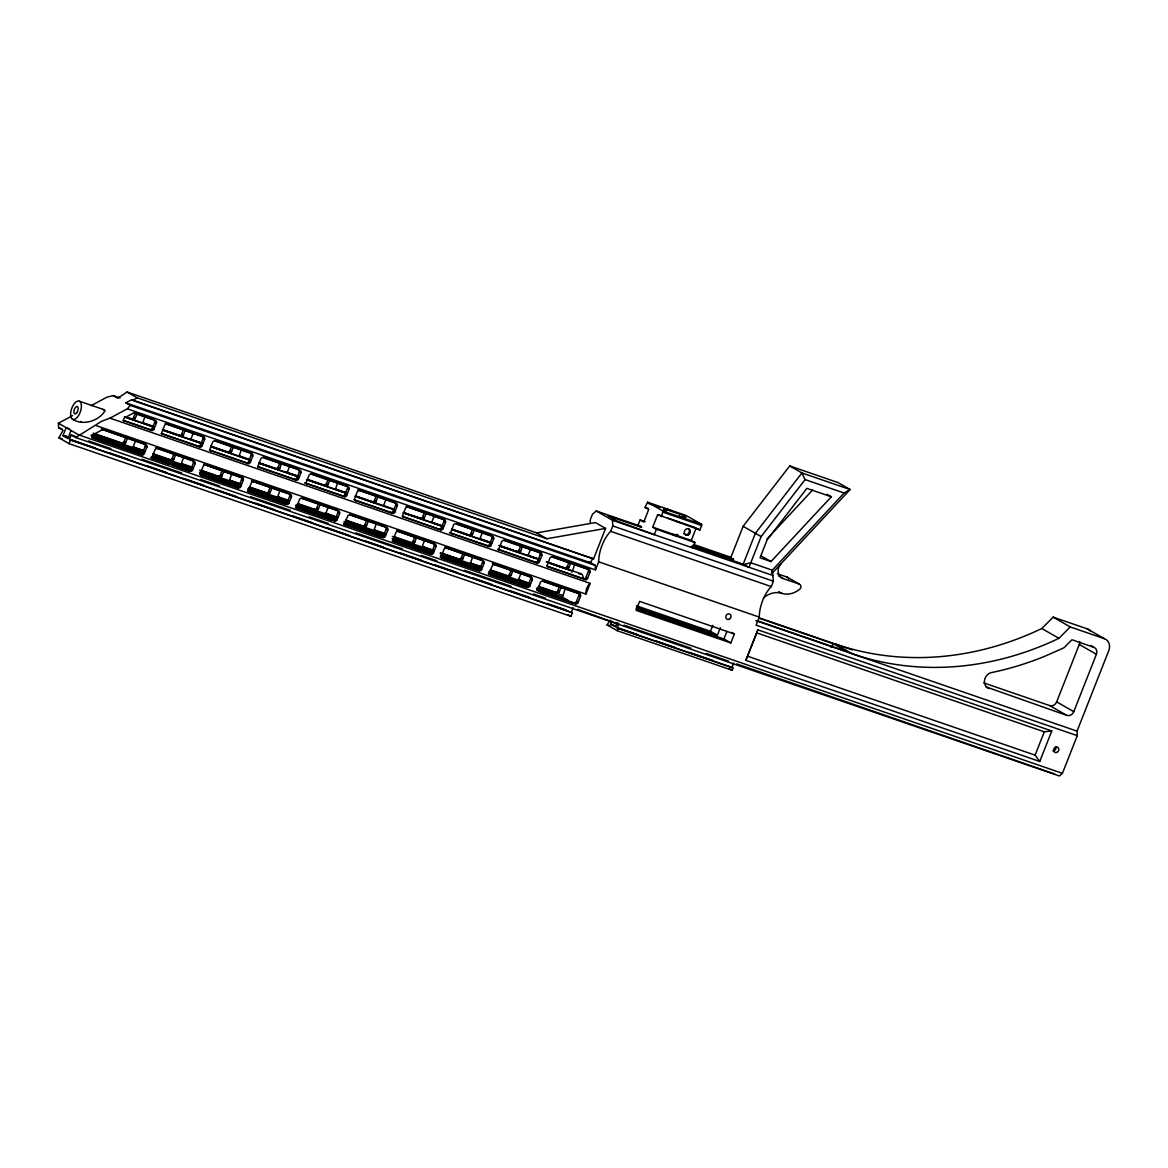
<?xml version="1.0" encoding="UTF-8"?>
<svg xmlns="http://www.w3.org/2000/svg" width="1168" height="1168" viewBox="0 0 1168 1168"><rect width="100%" height="100%" fill="white"/><g stroke="black" fill="none" stroke-linecap="round" stroke-linejoin="round"><path stroke-width="1.5" d="M572.043 572.218L574.992 563.618M771.493 572.977L772.296 570.174L844.128 493.027L850.1 489.523L837.879 482.515L789.699 465.944L743.125 526.315L730.759 557.705L733.606 559.341L692.843 545.31M745.856 660.343L757.871 629.844L1051.769 730.964L1039.754 761.463L745.856 660.343L757.871 629.844M76.416 436.774L71.233 434.992L69.467 439.475L572.364 612.733L570.948 616.324L69.073 443.65L58.896 437.81L63.101 430.32L58.619 427.751L58.4 423.225L72.591 415.604M71.029 430.466L67.846 438.54L62.955 435.737L66.138 427.663L69.16 428.7M69.073 443.65L70.489 440.059L69.467 439.475M93.221 433.167L121.735 442.979A1.927 1.694 -60.2 0 0 124.056 441.738L125.91 437.036M126.232 417.02L131.283 418.757A1.927 1.694 -60.2 0 0 133.59 417.516L135.444 412.815M94.856 434.102L123.37 443.913A1.927 1.694 -60.2 0 0 125.677 442.672L127.531 437.971M126.173 417.385L132.904 419.692A1.927 1.694 -60.2 0 0 135.225 418.451L137.079 413.749M135.561 440.73L133.707 445.431A1.927 1.694 -60.2 0 0 134.612 447.782L144.686 451.257M145.109 416.509L143.255 421.225A1.927 1.694 -60.2 0 0 144.146 423.561L154.22 427.035M102.974 429.999A1.927 1.694 -60.2 0 0 101.631 430.131L93.528 434.467A1.927 1.694 -60.2 0 0 93.469 437.927L91.834 436.993L140.467 453.724A1.927 1.694 -60.2 0 0 142.788 452.483L145.255 446.205A1.927 1.694 -60.2 0 0 144.365 443.855L101.339 429.065L145.985 444.789A1.927 1.694 -60.2 0 1 146.891 447.14L144.409 453.418A1.927 1.694 -60.2 0 1 142.102 454.659L92.199 437.46M123.487 420.655L151.636 430.437A1.927 1.694 -60.2 0 0 153.957 429.196L156.424 422.918A1.927 1.694 -60.2 0 0 155.534 420.568L134.189 413.238A1.927 1.694 -60.2 0 0 132.845 413.37L124.757 417.706A1.927 1.694 -60.2 0 0 124.684 421.166L123.049 420.232L150.015 429.503A1.927 1.694 -60.2 0 0 152.322 428.262L154.804 421.984A1.927 1.694 -60.2 0 0 154.293 419.838M153.125 453.783L169.915 459.564A1.927 1.694 -60.2 0 0 172.236 458.323L174.09 453.607M162.673 429.561L179.463 435.343A1.927 1.694 -60.2 0 0 181.77 434.102L183.624 429.386M153.081 454.133L171.55 460.499A1.927 1.694 -60.2 0 0 173.857 459.258L175.711 454.542M162.615 429.926L181.084 436.277A1.927 1.694 -60.2 0 0 183.405 435.036L185.259 430.32M183.741 457.301L181.887 462.017A1.927 1.694 -60.2 0 0 182.792 464.368L192.866 467.828M193.289 433.08L191.435 437.796A1.927 1.694 -60.2 0 0 192.326 440.146L200.721 443.037M151.329 457.389A1.927 1.694 -60.2 0 0 151.709 457.593L188.647 470.295A1.927 1.694 -60.2 0 0 190.968 469.054L193.435 462.776A1.927 1.694 -60.2 0 0 192.545 460.44L155.607 447.724L194.165 461.375A1.927 1.694 -60.2 0 1 195.071 463.711L192.589 469.989A1.927 1.694 -60.2 0 1 190.282 471.23L150.745 457.608M161.257 433.372L198.195 446.088A1.927 1.694 -60.2 0 0 200.502 444.847L202.984 438.569A1.927 1.694 -60.2 0 0 202.079 436.219L165.141 423.502L203.714 437.153A1.927 1.694 -60.2 0 1 204.604 439.504L202.137 445.782A1.927 1.694 -60.2 0 1 199.816 447.023L161.432 433.708M201.305 470.354L218.095 476.135A1.927 1.694 -60.2 0 0 220.416 474.894L222.27 470.178M210.853 446.147L227.643 451.914A1.927 1.694 -60.2 0 0 229.95 450.673L231.804 445.972M199.582 470.135L219.73 477.07A1.927 1.694 -60.2 0 0 222.037 475.829L223.891 471.113M210.795 446.497L229.264 452.848A1.927 1.694 -60.2 0 0 231.585 451.607L233.439 446.906M231.921 473.887L230.067 478.588A1.927 1.694 -60.2 0 0 230.972 480.939L241.046 484.399M241.469 449.665L239.615 454.367A1.927 1.694 -60.2 0 0 240.506 456.717L250.58 460.192M199.889 474.164L236.827 486.881A1.927 1.694 -60.2 0 0 239.148 485.64L241.615 479.362A1.927 1.694 -60.2 0 0 241.104 477.216M251.894 453.724L214.956 441.022A1.927 1.694 -60.2 0 0 212.634 442.263L210.167 448.541A1.927 1.694 -60.2 0 0 211.058 450.892L209.437 449.957L246.375 462.659A1.927 1.694 -60.2 0 0 248.682 461.418L251.164 455.14A1.927 1.694 -60.2 0 0 250.259 452.79L251.894 453.724A1.927 1.694 -60.2 0 1 252.784 456.075L250.317 462.353A1.927 1.694 -60.2 0 1 247.996 463.594L209.729 450.322M242.345 477.946L203.787 464.309L242.345 477.946A1.927 1.694 -60.2 0 1 243.251 480.296L240.769 486.574A1.927 1.694 -60.2 0 1 238.462 487.815L200.692 474.792M249.485 486.939L266.275 492.706A1.927 1.694 -60.2 0 0 268.596 491.465L270.45 486.764M259.033 462.718L275.823 468.499A1.927 1.694 -60.2 0 0 278.13 467.258L279.984 462.543M249.441 487.29L267.91 493.641A1.927 1.694 -60.2 0 0 270.217 492.4L272.071 487.698M298.614 476.632L258.96 462.995L277.444 469.434A1.927 1.694 -60.2 0 0 279.765 468.193L281.619 463.477M280.101 490.458L278.247 495.174A1.927 1.694 -60.2 0 0 279.152 497.51L289.226 500.984M290.263 464.674L287.795 470.952A1.927 1.694 -60.2 0 0 288.686 473.288L298.76 476.763M290.525 494.517L253.587 481.815A1.927 1.694 -60.2 0 0 251.281 483.056L248.799 489.334A1.927 1.694 -60.2 0 0 249.704 491.684L248.069 490.75L285.007 503.452A1.927 1.694 -60.2 0 0 287.328 502.211L289.795 495.933A1.927 1.694 -60.2 0 0 288.905 493.582L290.525 494.517A1.927 1.694 -60.2 0 1 291.431 496.867L288.949 503.145A1.927 1.694 -60.2 0 1 286.642 504.386L248.915 491.392M258.011 466.937L296.176 480.165A1.927 1.694 -60.2 0 0 298.497 478.924L300.964 472.646A1.927 1.694 -60.2 0 0 300.074 470.31L263.136 457.593A1.927 1.694 -60.2 0 0 260.814 458.834L258.347 465.112A1.927 1.694 -60.2 0 0 259.238 467.463L257.617 466.528L294.555 479.23A1.927 1.694 -60.2 0 0 296.862 477.989L299.344 471.711A1.927 1.694 -60.2 0 0 298.439 469.375L263.18 457.243M297.665 503.51L314.455 509.292A1.927 1.694 -60.2 0 0 316.776 508.051L318.63 503.335M307.213 479.289L324.003 485.07A1.927 1.694 -60.2 0 0 326.31 483.829L328.164 479.114M297.621 503.875L316.09 510.226A1.927 1.694 -60.2 0 0 318.397 508.985L320.251 504.269M337.829 482.822L335.975 487.523A1.927 1.694 -60.2 0 0 336.866 489.874L346.94 493.334L307.242 479.595L325.624 486.005A1.927 1.694 -60.2 0 0 327.945 484.764L329.799 480.048M328.281 507.029L326.427 511.745A1.927 1.694 -60.2 0 0 327.332 514.095L337.406 517.555M295.416 507.379L334.822 520.972A1.927 1.694 -60.2 0 0 337.129 519.731L339.611 513.438A1.927 1.694 -60.2 0 0 338.705 511.102L301.767 498.386A1.927 1.694 -60.2 0 0 299.461 499.627L296.979 505.905A1.927 1.694 -60.2 0 0 297.884 508.255L296.249 507.321L333.187 520.037A1.927 1.694 -60.2 0 0 335.508 518.796L337.975 512.504A1.927 1.694 -60.2 0 0 337.085 510.168L301.826 498.035M305.403 482.895A1.927 1.694 -60.2 0 0 305.797 483.099L342.735 495.816A1.927 1.694 -60.2 0 0 345.042 494.575L347.524 488.297A1.927 1.694 -60.2 0 0 346.619 485.946L311.36 473.814M304.585 482.968L344.356 496.75A1.927 1.694 -60.2 0 0 346.677 495.509L349.144 489.231A1.927 1.694 -60.2 0 0 348.254 486.881L346.619 485.946M345.845 520.081L362.635 525.863A1.927 1.694 -60.2 0 0 364.956 524.622L366.81 519.921M355.393 495.874L372.183 501.641A1.927 1.694 -60.2 0 0 374.49 500.4L376.344 495.699M345.801 520.446L364.27 526.797A1.927 1.694 -60.2 0 0 366.577 525.556L368.431 520.855M355.335 496.225L373.804 502.576A1.927 1.694 -60.2 0 0 376.125 501.335L377.979 496.634M376.461 523.614L374.607 528.316A1.927 1.694 -60.2 0 0 375.512 530.666L385.586 534.126M386.009 499.393L384.155 504.094A1.927 1.694 -60.2 0 0 384.666 506.24M344.049 523.702A1.927 1.694 -60.2 0 0 344.429 523.906L381.367 536.608A1.927 1.694 -60.2 0 0 383.688 535.367L386.155 529.089A1.927 1.694 -60.2 0 0 385.265 526.739L350.006 514.606M353.977 499.685L390.915 512.387A1.927 1.694 -60.2 0 0 393.222 511.146L395.704 504.868A1.927 1.694 -60.2 0 0 394.799 502.517L357.861 489.815L396.434 503.452A1.927 1.694 -60.2 0 1 397.324 505.802L394.857 512.08A1.927 1.694 -60.2 0 1 392.536 513.321L354.605 500.167M343.64 523.979L383.002 537.543A1.927 1.694 -60.2 0 0 385.309 536.302L387.791 530.024A1.927 1.694 -60.2 0 0 386.885 527.673L385.265 526.739M394.025 536.667L410.815 542.448A1.927 1.694 -60.2 0 0 413.136 541.193L414.99 536.492M403.573 512.445L420.363 518.227A1.927 1.694 -60.2 0 0 422.67 516.986L424.524 512.27M392.302 536.448L412.45 543.383A1.927 1.694 -60.2 0 0 414.757 542.127L416.611 537.426M422.422 519.234A1.927 1.694 -60.2 0 0 424.305 517.92L426.159 513.205M424.641 540.185L422.787 544.901A1.927 1.694 -60.2 0 0 423.692 547.237L433.766 550.712M434.189 515.964L432.335 520.68A1.927 1.694 -60.2 0 0 433.226 523.03L441.621 525.907M392.609 540.477L429.547 553.179A1.927 1.694 -60.2 0 0 431.868 551.938L434.335 545.66A1.927 1.694 -60.2 0 0 434.146 543.835M439.11 528.9A1.927 1.694 -60.2 0 0 441.431 527.659L443.884 521.439A1.927 1.694 -60.2 0 0 442.979 519.103L406.041 506.386L444.614 520.037A1.927 1.694 -60.2 0 1 445.504 522.373L443.052 528.593A1.927 1.694 -60.2 0 1 440.745 529.834L402.172 516.198L403.807 517.132A1.927 1.694 -60.2 0 1 402.902 514.781L405.354 508.562A1.927 1.694 -60.2 0 1 407.676 507.321M396.507 530.608L435.065 544.244A1.927 1.694 -60.2 0 1 435.971 546.595L433.489 552.873A1.927 1.694 -60.2 0 1 431.182 554.114L429.547 553.179M442.205 553.238L458.995 559.019A1.927 1.694 -60.2 0 0 461.316 557.778L463.17 553.063M451.753 529.016L468.543 534.798A1.927 1.694 -60.2 0 0 470.85 533.557L472.704 528.841M440.482 553.019L460.63 559.954A1.927 1.694 -60.2 0 0 462.937 558.713L464.791 553.997M451.695 529.381L470.164 535.732A1.927 1.694 -60.2 0 0 472.485 534.491L474.339 529.776M472.821 556.771L470.967 561.472A1.927 1.694 -60.2 0 0 471.872 563.823L481.946 567.283M482.369 532.55L480.515 537.251A1.927 1.694 -60.2 0 0 481.406 539.601L489.801 542.492M477.727 569.765L479.362 570.699A1.927 1.694 -60.2 0 0 481.669 569.458L484.151 563.18A1.927 1.694 -60.2 0 0 483.245 560.83L446.307 548.113A1.927 1.694 -60.2 0 0 444.001 549.354L441.519 555.632A1.927 1.694 -60.2 0 0 442.424 557.983L440.789 557.048L477.727 569.765A1.927 1.694 -60.2 0 0 480.048 568.524L482.515 562.246A1.927 1.694 -60.2 0 0 482.004 560.1M492.794 536.608L455.856 523.906A1.927 1.694 -60.2 0 0 453.534 525.147L451.067 531.425A1.927 1.694 -60.2 0 0 451.958 533.761L450.337 532.827L487.275 545.544A1.927 1.694 -60.2 0 0 489.582 544.303L492.064 538.025A1.927 1.694 -60.2 0 0 491.159 535.674L492.794 536.608A1.927 1.694 -60.2 0 1 493.684 538.959L491.217 545.237A1.927 1.694 -60.2 0 1 488.896 546.478L449.461 532.812M490.385 569.823L507.175 575.59A1.927 1.694 -60.2 0 0 509.496 574.349L511.35 569.648M499.933 545.602L516.723 551.369A1.927 1.694 -60.2 0 0 519.03 550.128L520.884 545.427M490.341 570.174L508.81 576.525A1.927 1.694 -60.2 0 0 511.117 575.284L512.971 570.583M499.875 545.952L518.344 552.303A1.927 1.694 -60.2 0 0 520.665 551.062L522.519 546.361M521.001 573.342L519.147 578.043A1.927 1.694 -60.2 0 0 520.052 580.394L530.126 583.869M530.549 549.121L528.695 553.836A1.927 1.694 -60.2 0 0 529.586 556.172L539.66 559.647M488.312 573.751L527.542 587.27A1.927 1.694 -60.2 0 0 529.849 586.029L532.331 579.751A1.927 1.694 -60.2 0 0 531.425 577.401L494.487 564.699A1.927 1.694 -60.2 0 0 492.181 565.94L489.699 572.218A1.927 1.694 -60.2 0 0 490.604 574.568L488.969 573.634L525.907 586.336A1.927 1.694 -60.2 0 0 528.228 585.095L530.695 578.817A1.927 1.694 -60.2 0 0 529.805 576.466L492.867 563.764A1.927 1.694 -60.2 0 0 492.414 563.677M498.123 549.208A1.927 1.694 -60.2 0 0 498.517 549.413L535.455 562.115A1.927 1.694 -60.2 0 0 537.762 560.874L540.244 554.596A1.927 1.694 -60.2 0 0 539.339 552.245L504.08 540.127M497.743 549.427L537.076 563.049A1.927 1.694 -60.2 0 0 539.397 561.808L541.864 555.53A1.927 1.694 -60.2 0 0 540.974 553.179L539.339 552.245M538.565 586.394L555.355 592.176A1.927 1.694 -60.2 0 0 557.676 590.935L559.53 586.219M546.434 561.604L564.903 567.955A1.927 1.694 -60.2 0 0 567.21 566.714L569.064 561.998M538.521 586.745L556.99 593.11A1.927 1.694 -60.2 0 0 559.297 591.869L561.151 587.154M546.376 561.954L566.524 568.889A1.927 1.694 -60.2 0 0 568.845 567.648L570.699 562.932M537.032 589.679L568.013 600.337L562.582 597.213L565.414 587.898M571.342 612.149L573.108 607.667M592.541 558.319L590.774 562.815L125.837 402.843L131.619 399.748L593.563 558.903L605.579 528.418L595.403 522.578L536.623 532.9L127.093 392.01L117.705 398.171L113.223 395.602L106.96 397.164L91.192 405.617M536.769 590.001A1.927 1.694 -60.2 0 0 537.149 590.205L574.087 602.907A1.927 1.694 -60.2 0 0 576.408 601.666L578.875 595.388A1.927 1.694 -60.2 0 0 577.985 593.052L579.605 593.986A1.927 1.694 -60.2 0 1 580.511 596.322L578.029 602.6A1.927 1.694 -60.2 0 1 575.722 603.841L538.258 590.935M546.697 565.984L583.635 578.7A1.927 1.694 -60.2 0 0 585.942 577.459L588.424 571.167A1.927 1.694 -60.2 0 0 587.519 568.831L552.26 556.698M547.763 566.626L585.256 579.635A1.927 1.694 -60.2 0 0 587.577 578.394L590.044 572.101A1.927 1.694 -60.2 0 0 589.154 569.765L587.519 568.831M96.112 425.59L585.942 594.118L590.176 583.358L109.982 418.144L101.82 421.166L75.716 437.562L71.233 434.992M109.982 418.144L127.327 408.829L595.476 569.896L598.658 561.823A25.389 12.147 -71 0 1 610.674 531.323L612.791 525.95L612.514 520.3L596.235 510.956L592.424 514.27L590.307 519.658A25.389 12.147 -71 0 1 590.19 522.286M645.13 521.673L640.108 519.935L637.991 525.323L641.655 527.425L607.929 515.818L616.879 520.957L654.27 534.667L656.401 529.279L652.737 527.177L657.672 514.621L662.709 516.344M640.108 519.935L643.772 522.038L648.722 509.482L645.057 507.379L647.583 502.225L686.127 515.497L701.603 524.374L701.647 525.498L699.88 529.98L657.672 514.621M618.879 623.405L617.113 627.888L731.942 667.395L732.964 667.979L732.088 670.228L617.259 630.72L607.068 624.88L610.149 620.237M617.259 622.471L615.492 626.953L610.601 624.15L611.784 621.172M661.336 516.723L663.059 511.102L647.583 502.225M617.259 630.72L618.135 628.472L617.113 627.888M692.814 547.923L694.945 542.536L691.281 540.434L696.216 527.878L667.731 518.081M720.335 627.771L717.386 635.246L710.465 631.275L712.816 625.289M789.699 465.944L801.92 472.952L805.088 479.595L761.113 536.594L749.024 567.268L740.132 563.078L691.295 546.274M731.591 632.399L734.365 633.976L730.832 642.955L723.912 638.984L726.846 631.508M731.942 667.395L733.708 662.913M772.311 573.065L850.1 489.523L801.92 472.952L755.346 533.323L742.979 564.713L750.79 562.772L772.296 570.174L773.391 581.197L771.274 586.584A25.389 12.147 -71 0 0 759.258 617.084L756.076 625.157L1077.276 735.665L1062.427 773.333L1059.391 775.99L75.716 437.562M1039.754 761.463L1035.111 755.141L1044.294 731.81L1051.769 730.964M983.777 682.9L1049.74 705.603A5.796 5.081 -60.2 0 0 1056.675 701.88L1079.29 644.459A5.796 5.081 -60.2 0 0 1079.714 641.553M985.938 686.857L1066.851 715.4A5.796 5.081 -60.2 0 0 1073.786 711.677L1096.402 654.27A5.796 5.081 -60.2 0 0 1093.701 647.233L1090.591 645.451M1077.276 735.665L1077.057 731.139L1108.855 650.415A9.665 8.453 -60.2 0 0 1104.359 638.677L1087.262 628.866L1053.127 617.127L1041.812 628.515A316.47 276.699 -60.2 0 1 835.12 643.977L852.217 653.788A316.47 276.699 -60.2 0 0 1058.909 638.327L1070.238 626.939L1104.359 638.677M831.105 647.466L833.529 643.802L847.384 651.744L757.448 620.807M127.327 408.829L130.32 405.413L595.257 565.385L595.476 569.896M767.011 539.017L812.578 490.078M831.324 496.78L806.884 488.37L767.069 539.966L760.047 557.808L770.997 561.574L831.324 496.78L826.886 494.225M131.619 399.748L132.641 400.332L137.269 397.85L546.799 538.74L605.579 528.418M102.974 409.428L105.091 410.64C99.207 420.86 83.074 426.159 72.474 419.195M678.185 535.061L676.316 534.345M805.088 479.595L844.128 493.027M1093.701 647.233L1071.947 639.757L1063.99 647.758L1044.747 656.285A328.091 286.846 -60.2 0 1 990.741 672.753A8.57 7.49 -60.2 0 0 984.463 680.71A8.57 7.49 -60.2 0 0 989.048 688.638M648.503 503.466L660.227 507.511M665.249 509.233L683.689 515.584M663.059 511.102L701.603 524.374M663.103 512.241L701.647 525.498M645.057 507.379L648.401 508.533M652.737 527.177L691.281 540.434M656.401 529.279L694.945 542.536M596.235 510.956L641.334 526.476M693.558 544.449L731.037 557.34M777.333 573.736L786.969 577.05L799.189 584.058A3.212 2.803 -60.2 0 1 800.343 588.599A20.82 18.206 -60.2 0 1 781.845 593.359A20.82 18.206 -60.2 0 0 763.346 598.133M778.545 575.897L783.129 578.525L799.189 584.058M612.514 520.3L773.114 575.547M612.791 525.95L773.391 581.197M610.674 531.323L771.274 586.584M132.641 400.332L593.563 558.903M598.658 561.823L759.258 617.084M113.223 395.602L120.114 397.981M759.404 617.93L852.275 649.89M758.864 618.12L833.529 643.802M755.857 620.631L1077.057 731.139M135.181 412.844L154.118 419.37M166.177 423.517L188.559 431.211M200.619 435.357L204.064 436.555M216.124 440.701L252.288 453.14M264.333 457.287L297.052 468.543M312.557 473.872L346.998 485.727M359.058 489.874L395.222 502.313M407.267 506.459L445.154 519.497M457.214 523.644L489.932 534.9M505.437 540.229L541.602 552.683M558.815 558.596L589.811 569.269M134.203 412.859L153.899 419.633M215 440.657L248.58 452.22M457.579 524.125L489.48 535.09M348.254 486.881L311.316 474.164A1.927 1.694 -60.2 0 0 308.994 475.405L306.527 481.698A1.927 1.694 -60.2 0 0 307.418 484.034L305.797 483.099M540.974 553.179L504.036 540.477A1.927 1.694 -60.2 0 0 501.714 541.718L499.247 547.996A1.927 1.694 -60.2 0 0 500.138 550.347L498.517 549.413M589.154 569.765L552.216 557.048A1.927 1.694 -60.2 0 0 549.894 558.289L547.427 564.567A1.927 1.694 -60.2 0 0 548.318 566.918M756.82 632.91L1044.294 731.81M142.525 422.626L154.278 426.67M202.458 443.256L190.705 439.212L192.326 440.146M250.638 459.827L238.885 455.783L240.506 456.717M286.671 472.164A1.927 1.694 -60.2 0 0 287.065 472.354L298.818 476.398M335.245 488.939L346.998 492.984M395.178 509.555L355.525 496.21M443.358 526.14L431.605 522.096L433.226 523.03M479.391 538.463A1.927 1.694 -60.2 0 0 479.785 538.667L491.538 542.711M527.965 555.238L539.718 559.282M79.541 401.252A9.665 4.628 -71 0 1 77.76 416.742A9.665 4.628 -71 0 1 70.708 412.698A9.665 4.628 -71 0 1 79.541 401.252L104.434 409.822M124.465 416.713L153.767 426.802M162.396 429.766L202.049 443.417M210.678 446.38L250.332 460.017M403.807 512.825L443.46 526.476M452.089 529.44L491.743 543.076M498.634 545.456L538.302 559.092M546.916 562.071L581.401 573.926M403.515 512.796L421.984 519.161L420.363 518.227M127.078 417.969L152.95 426.875M163.301 430.437L201.246 443.49M211.598 447.052L247.806 459.506M259.88 463.667L296.103 476.121M306.454 479.683L346.122 493.334M358.196 497.48L394.404 509.949M403.033 512.913L440.978 525.965M453.053 530.126L489.275 542.58M501.335 546.741L535.835 558.596M547.909 562.757L572.057 571.064M402.887 516.782L440.832 529.834M734.365 633.976L639.611 601.389L636.078 610.353L730.832 642.955M636.385 605.783L710.465 631.275M636.414 607.389L717.386 635.246M636.049 608.747L723.912 638.984M102.171 429.065L145.153 443.855M157.198 448.001L193.319 460.426M207.072 465.156L243.178 477.581M251.777 480.544L287.897 492.969M303.373 498.298L336.048 509.54M349.816 514.27L385.922 526.695M397.967 530.841L434.073 543.266M446.118 547.398L454.717 550.362M459.871 552.128L482.223 559.822M492.546 563.37L530.389 576.393M544.142 581.124L580.262 593.548M251.514 480.793A1.927 1.694 -60.2 0 1 251.967 480.88L287.226 493.013M542.726 580.919L576.306 592.468M386.885 527.673L349.947 514.971A1.927 1.694 -60.2 0 0 347.641 516.212L345.159 522.49A1.927 1.694 -60.2 0 0 346.064 524.826L344.429 523.906M435.065 544.244L398.127 531.542A1.927 1.694 -60.2 0 0 395.821 532.783L393.339 539.061A1.927 1.694 -60.2 0 0 394.244 541.412M579.605 593.986L542.667 581.27A1.927 1.694 -60.2 0 0 540.361 582.511L537.879 588.789A1.927 1.694 -60.2 0 0 538.784 591.139M747.637 656.226L1035.111 755.141M132.597 446.643A1.927 1.694 -60.2 0 0 132.977 446.848L144.73 450.892M181.157 463.433L192.91 467.477M241.09 484.048L229.337 480.004L230.972 480.939M289.27 500.619L277.517 496.575L279.152 497.51M337.45 517.205L325.697 513.161A1.927 1.694 -60.2 0 1 325.317 512.956M373.877 529.732L385.63 533.776M433.81 550.347L422.057 546.303L423.692 547.237M481.99 566.933L470.237 562.888L471.872 563.823M518.037 579.255A1.927 1.694 -60.2 0 0 518.417 579.459L530.17 583.504M94.039 434.175L143.985 451.359M152.599 454.323L192.209 467.945M200.823 470.908L240.433 484.545M249.032 487.509L288.657 501.13M297.256 504.094L336.88 517.731M345.48 520.68L385.09 534.316M393.704 537.28L433.313 550.902M440.205 553.282L479.814 566.903M490.151 570.466L529.761 584.088M538.375 587.051L562.494 595.344M92.856 435.08L142.817 452.264M153.154 455.827L189.333 468.28M201.392 472.427L237.557 484.866M249.616 489.012L287.518 502.065M296.132 505.014L335.756 518.65M344.37 521.614L383.995 535.251M394.331 538.798L432.233 551.851M442.57 555.399L478.749 567.852M490.808 571.999L528.695 585.037M537.309 588L556.26 594.527M91.06 434.992L142.686 452.746M153.008 456.308L192.589 469.93L190.968 469.054M199.465 472.295L240.769 486.501L239.148 485.64M247.66 488.866L287.24 502.488M295.84 505.452L335.42 519.059M344.02 522.023L383.6 535.645M392.214 538.609L433.518 552.814L431.868 551.938M440.394 555.18L479.975 568.801M488.574 571.765L528.155 585.372M536.769 588.336L562.582 597.213M91.323 436.336L141.226 453.505M151.563 457.053L191.143 470.675M199.743 473.639L239.323 487.246M247.923 490.21L287.503 503.831M296.117 506.781L335.698 520.402M344.297 523.366L383.878 536.988M392.477 539.937L432.058 553.559M440.672 556.523L480.252 570.145M488.852 573.094L528.432 586.716M393.587 541.164L431.474 554.201M440.088 557.165L479.698 570.787M92.768 437.956L142.671 455.126M151.285 458.075L168.484 464.003M173.652 465.784L189.143 471.098M201.188 475.245L237.323 487.684M247.645 491.232L285.503 504.255M295.84 507.817L331.975 520.242M344.02 524.388L380.155 536.827M392.2 540.974L430.058 553.997M442.117 558.143L478.252 570.568M490.297 574.714L526.432 587.154M540.2 591.884L572.904 603.141M58.619 427.751L62.065 428.933M1062.427 773.333L78.767 434.905L58.4 423.225M88.491 440.92L110.902 448.643M141.956 459.316L181.624 472.967M200.589 479.493L219.555 486.019M250.609 496.707L290.277 510.343M309.243 516.869L328.208 523.395M355.802 532.9L402.376 548.916M421.341 555.442L436.861 560.786M464.455 570.276L511.029 586.292M533.44 594.016L545.514 598.162M624.019 625.172L690.872 648.167M706.29 653.481L728.569 661.146M1054.558 773.961L736.701 663.891M618.529 624.135L577.634 609.331M65.481 436L68.927 437.182M64.78 435.985L68.226 437.182M62.955 435.737L68.138 437.518M610.601 624.15L615.74 625.931M71.292 439.723L95.44 448.03M109.237 452.775L128.203 459.301M147.183 465.842L166.148 472.368M183.391 478.296L204.093 485.421M217.89 490.166L236.856 496.692M255.836 503.218L274.801 509.744M292.044 515.672L312.747 522.797M326.544 527.542L348.969 535.265M364.489 540.594L383.454 547.12M400.697 553.063L421.4 560.187M435.197 564.932L457.622 572.641M473.142 577.985L492.108 584.511M509.35 590.439L530.053 597.563M547.296 603.491L566.276 610.017M618.923 628.136L637.772 634.618M656.62 641.115L675.469 647.598M689.178 652.313L713.181 660.562M70.489 440.059L572.364 612.733M618.135 628.472L732.964 667.979M607.068 624.88L610.499 626.063M58.896 437.81L62.342 438.993M679.338 522.359L676.987 521.585L680.126 522.709M761.113 536.594L743.125 526.315M1053.127 617.127L1070.238 626.939M1079.29 644.459L1096.402 654.27M1041.812 628.515L1058.909 638.327M1056.675 701.88L1073.786 711.677M1049.74 705.603L1066.851 715.4M760.631 555.632L770.997 561.574M697.442 528.578L699.88 529.98M778.793 591.607L781.845 593.359M589.154 561.881L595.257 565.385M536.623 532.9L546.799 538.74M588.424 571.167L590.044 572.101M567.21 566.714L568.845 567.648M585.942 577.459L587.577 578.394M564.903 567.955L566.524 568.889M583.635 578.7L585.256 579.635M540.244 554.596L541.864 555.53M729.168 668.563L732.088 670.228M519.03 550.128L520.665 551.062M537.762 560.874L539.397 561.808M516.723 551.369L518.344 552.303M535.455 562.115L537.076 563.049M492.064 538.025L493.684 538.959M578.875 595.388L580.511 596.322M470.85 533.557L472.485 534.491M479.785 538.667L481.406 539.601M489.582 544.303L491.217 545.237M442.979 519.103L444.614 520.037M468.543 534.798L470.164 535.732M487.275 545.544L488.896 546.478M443.884 521.439L445.504 522.373M557.676 590.935L559.297 591.869M576.408 601.666L578.029 602.6M529.805 576.466L531.425 577.401M555.355 592.176L556.99 593.11M574.087 602.907L575.722 603.841M422.67 516.986L424.305 517.92M441.431 527.659L443.052 528.593M530.695 578.817L532.331 579.751M394.799 502.517L396.434 503.452M395.704 504.868L397.324 505.802M492.867 563.764L494.487 564.699M509.496 574.349L511.117 575.284M518.417 579.459L520.052 580.394M528.228 585.095L529.849 586.029M483.245 560.83L444.687 547.179L446.307 548.113M507.175 575.59L508.81 576.525M525.907 586.336L527.542 587.27M374.49 500.4L376.125 501.335M393.222 511.146L394.857 512.08M482.515 562.246L484.151 563.18M372.183 501.641L373.804 502.576M390.915 512.387L392.536 513.321M347.524 488.297L349.144 489.231M568.042 614.645L570.948 616.324M461.316 557.778L462.937 558.713M480.048 568.524L481.669 569.458M458.995 559.019L460.63 559.954M434.335 545.66L435.971 546.595M326.31 483.829L327.945 484.764M345.042 494.575L346.677 495.509M324.003 485.07L325.624 486.005M342.735 495.816L344.356 496.75M299.344 471.711L300.964 472.646M413.136 541.193L414.757 542.127M410.815 542.448L412.45 543.383M278.13 467.258L279.765 468.193M287.065 472.354L288.686 473.288M296.862 477.989L298.497 478.924M386.155 529.089L387.791 530.024M275.823 468.499L277.444 469.434M294.555 479.23L296.176 480.165M251.164 455.14L252.784 456.075M364.956 524.622L366.577 525.556M383.688 535.367L385.309 536.302M337.085 510.168L338.705 511.102M362.635 525.863L364.27 526.797M381.367 536.608L383.002 537.543M337.975 512.504L339.611 513.438M229.95 450.673L231.585 451.607M248.682 461.418L250.317 462.353M127.093 392.01L137.269 397.85M202.079 436.219L203.714 437.153M227.643 451.914L229.264 452.848M246.375 462.659L247.996 463.594M202.984 438.569L204.604 439.504M316.776 508.051L318.397 508.985M335.508 518.796L337.129 519.731M314.455 509.292L316.09 510.226M333.187 520.037L334.822 520.972M181.77 434.102L183.405 435.036M200.502 444.847L202.137 445.782M289.795 495.933L291.431 496.867M125.837 402.843L130.32 405.413M179.463 435.343L181.084 436.277M198.195 446.088L199.816 447.023M154.804 421.984L156.424 422.918M251.967 480.88L253.587 481.815M268.596 491.465L270.217 492.4M287.328 502.211L288.949 503.145M266.275 492.706L267.91 493.641M285.007 503.452L286.642 504.386M133.59 417.516L135.225 418.451M152.322 428.262L153.957 429.196M241.615 479.362L243.251 480.296M131.283 418.757L132.904 419.692M150.015 429.503L151.636 430.437M254.493 492.954L256.128 493.889M220.416 474.894L222.037 475.829M192.545 460.44L194.165 461.375M218.095 476.135L219.73 477.07M236.827 486.881L238.462 487.815M193.435 462.776L195.071 463.711M172.236 458.323L173.857 459.258M144.365 443.855L145.985 444.789M169.915 459.564L171.55 460.499M188.647 470.295L190.282 471.23M145.255 446.205L146.891 447.14M124.056 441.738L125.677 442.672M132.977 446.848L134.612 447.782M142.788 452.483L144.409 453.418M151.709 457.593L153.344 458.528A1.927 1.694 -60.2 0 1 152.439 456.177L154.921 449.899A1.927 1.694 -60.2 0 1 157.227 448.658M121.735 442.979L123.37 443.913M140.467 453.724L142.102 454.659M80.636 421.429L81.307 422.232M786.969 577.05A3.212 2.803 -60.2 0 1 788.619 578.89M433.445 543.31A1.927 1.694 -60.2 0 1 433.824 543.514M578.905 573.97A9.665 4.628 -71 0 1 583.255 578.204M576.846 591.84A9.665 4.628 -71 0 1 574.335 591.869M205.407 465.244A1.927 1.694 -60.2 0 0 203.101 466.485L200.619 472.763A1.927 1.694 -60.2 0 0 201.524 475.099M355.598 500.619A1.927 1.694 -60.2 0 1 354.707 498.269L357.174 491.991A1.927 1.694 -60.2 0 1 359.496 490.75M1055.799 746.848A2.905 2.54 -60.2 0 1 1052.952 750.98M783.129 578.525A9.344 8.161 -60.2 0 1 780.896 563.852M1087.262 628.866A9.665 8.453 -60.2 0 1 1090.795 631.45M585.942 594.118A7.256 3.475 -71 0 1 590.176 583.358M688.229 528.578A3.387 2.964 -60.2 0 1 688.434 533.455A3.387 2.964 -60.2 0 1 683.835 533.601M162.878 434.306A1.927 1.694 -60.2 0 1 161.987 431.956L164.454 425.678A1.927 1.694 -60.2 0 1 166.776 424.437M666.563 508.956L670.082 510.387L666.563 508.956M663.497 509.365L666.475 510.591L663.497 509.365M679.192 516.198L682.696 517.628L679.192 516.198M682.769 516.008L685.747 517.22L682.769 516.008M672.126 534.141L675.63 535.572L672.126 534.141M76.708 412.83A3.869 1.854 -71 0 0 77.409 406.639A3.869 1.854 -71 0 0 73.876 411.209A3.869 1.854 -71 0 0 76.708 412.83M1057.157 752.294A2.905 2.54 -60.2 0 0 1057.858 747.418A2.905 2.54 -60.2 0 0 1053.609 749.695A2.905 2.54 -60.2 0 0 1057.157 752.294M729.372 619.142A2.905 2.54 -60.2 0 0 730.073 614.28A2.905 2.54 -60.2 0 0 725.824 616.558A2.905 2.54 -60.2 0 0 729.372 619.142M688.434 534.856A3.387 2.964 -60.2 0 0 689.251 529.162A3.387 2.964 -60.2 0 0 684.287 531.834A3.387 2.964 -60.2 0 0 688.434 534.856"/></g></svg>
